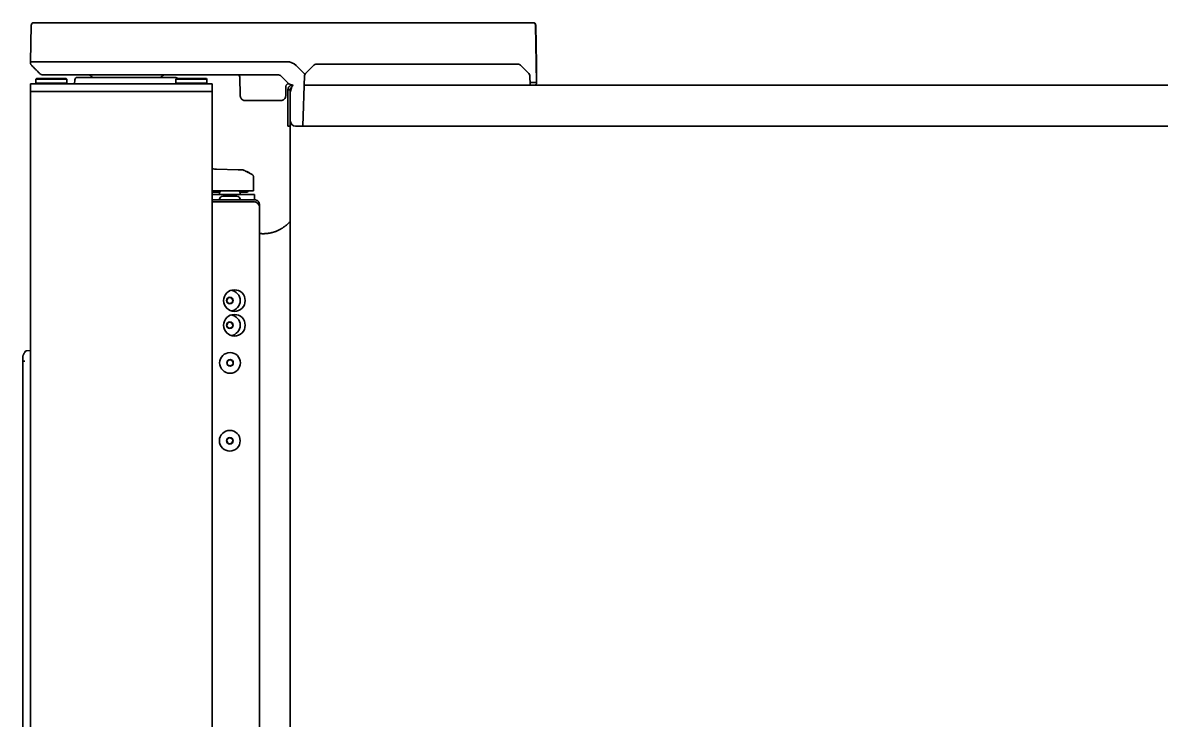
# Model space of a CAD drawing. Header units: inches. Extents: x 786 to 5755, y -850 to 3635.
# Drawn here: x 1962.7 to 2401.5, y 1846.5 to 2115.1 of the extents above; entities that cross this region are included whole.
import ezdxf

# ---------------------------------------------------------------- set-up
doc = ezdxf.new("R2010")
doc.units = ezdxf.units.IN
doc.layers.add('1', color=7, linetype='Continuous', true_color=0xffffff)

msp = doc.modelspace()

# ---------------------------------------------------------------- linework, layer by layer
at = {"layer": '1', "color": 7, "linetype": 'Continuous', "lineweight": 35}
for p, q in [((1966.96, 2115.13), (1972.72, 2115.13)), ((1972.72, 2115.13), (2064.55, 2115.13)), ((2068.06, 2115.13), (2073.13, 2115.13)), ((2076.69, 2115.13), (2153.72, 2115.13)), ((2153.72, 2115.13), (2159.34, 2115.13)), ((2159.36, 2115.13), (2159.44, 2115.13)), ((1965.72, 2100.13), (1965.96, 2114.15)), ((2160.34, 2114.15), (2160.72, 2092.13)), ((2160.46, 2114.15), (2160.72, 2099.25)), ((1965.73, 2099.42), (1965.72, 2100.13)), ((1972.72, 2100.13), (1965.72, 2100.13)), ((2064.55, 2100.13), (1972.72, 2100.13)), ((2071.46, 2095.29), (2068.08, 2098.67)), ((2074.93, 2098.84), (2071.64, 2095.55)), ((2075.63, 2099.13), (2077.22, 2099.13)), ((2077.22, 2099.13), (2152.22, 2099.13)), ((2152.22, 2099.13), (2153.81, 2099.13)), ((2157.8, 2095.55), (2154.51, 2098.84)), ((2160.72, 2097.93), (2160.72, 2093.45)), ((1967.97, 2093.63), (1967.72, 2093.38)), ((1979.72, 2093.38), (1967.72, 2093.38)), ((1967.72, 2093.38), (1967.72, 2091.88)), ((1967.97, 2093.63), (1979.47, 2093.63)), ((2060.01, 2095.13), (1972.72, 2095.13)), ((1979.72, 2093.38), (1979.47, 2093.63)), ((1979.72, 2091.88), (1979.72, 2093.38)), ((1982.77, 2093.14), (1982.72, 2091.63)), ((2002.72, 2094.1), (1983.77, 2094.1)), ((2021.67, 2094.1), (2002.72, 2094.1)), ((2021.97, 2093.63), (2021.72, 2093.38)), ((2033.72, 2093.38), (2021.72, 2093.38)), ((2021.72, 2093.38), (2021.72, 2091.88)), ((2021.97, 2093.63), (2033.47, 2093.63)), ((2033.72, 2093.38), (2033.47, 2093.63)), ((2033.72, 2091.88), (2033.72, 2093.38)), ((2046.36, 2094.15), (2046.48, 2087.09)), ((2060.89, 2095.13), (2060.01, 2095.13)), ((2070.67, 2075.33), (2071.35, 2094.88)), ((2158.09, 2094.88), (2158.22, 2091.13)), ((1965.72, 2091.63), (1967.72, 2091.63)), ((1965.72, 2088.63), (1965.72, 2091.63)), ((1967.72, 2088.63), (1965.72, 2088.63)), ((1967.72, 2088.63), (1965.72, 2088.63)), ((1965.72, 1344.12), (1965.72, 2088.63)), ((1973.72, 2091.88), (1967.72, 2091.88)), ((1967.72, 2091.88), (1967.97, 2091.63)), ((2033.72, 2091.63), (1967.72, 2091.63)), ((2033.72, 2088.63), (1967.72, 2088.63)), ((2033.72, 2088.63), (1967.72, 2088.63)), ((1979.72, 2091.88), (1973.72, 2091.88)), ((1979.47, 2091.63), (1979.72, 2091.88)), ((2021.72, 2091.88), (2021.97, 2091.63)), ((2027.72, 2091.88), (2021.72, 2091.88)), ((2033.72, 2091.88), (2027.72, 2091.88)), ((2033.47, 2091.63), (2033.72, 2091.88)), ((2033.72, 2091.63), (2035.72, 2091.63)), ((2035.72, 2088.63), (2033.72, 2088.63)), ((2035.72, 2088.63), (2033.72, 2088.63)), ((2035.72, 2091.63), (2035.72, 2088.63)), ((2035.72, 1344.12), (2035.72, 2088.63)), ((2064.14, 2090.59), (2064.08, 2087.1)), ((2064.92, 2089.22), (2064.92, 2089.33)), ((2064.92, 2088.37), (2064.92, 2089.22)), ((2065.72, 2089.22), (2065.72, 2089.33)), ((2065.72, 2089.22), (2065.72, 2088.37)), ((2066.06, 2089.33), (2066.01, 2089.22)), ((2066.72, 2091.13), (2066.97, 2091.13)), ((2066.97, 2091.13), (2066.95, 2091.12)), ((2071.22, 2091.13), (3064.67, 2091.13)), ((2160.72, 2092.13), (2158.19, 2092.13)), ((2160.72, 2092.13), (2160.72, 2091.87)), ((2046.48, 2087.1), (2046.53, 2087.1)), ((2049.58, 2085.13), (2048.49, 2085.13)), ((2062.08, 2085.13), (2049.58, 2085.13)), ((2064.92, 2088.37), (2064.92, 2077.33)), ((2065.72, 2088.37), (2065.72, 2077.33)), ((2065.82, 2088.37), (2065.82, 2077.33)), ((2064.92, 2075.33), (2064.92, 2077.33)), ((2065.72, 2075.33), (2064.92, 2075.33)), ((2065.72, 2077.33), (2065.72, 2075.35)), ((2065.72, 1299.72), (2065.72, 2075.35)), ((3063.82, 2075.33), (2067.82, 2075.33)), ((2037.44, 2058.68), (2045.69, 2058.53)), ((2051.64, 2055.82), (2051.64, 2050.43)), ((2035.72, 2050.43), (2045.74, 2050.43)), ((2035.89, 2049.93), (2038.69, 2049.93)), ((2038.51, 2049.93), (2038.51, 2049.53)), ((2038.51, 2049.53), (2038.51, 2049.33)), ((2038.51, 2049.33), (2038.51, 2048.93)), ((2051.64, 2050.43), (2045.74, 2050.43)), ((2046.33, 2049.93), (2049.14, 2049.93)), ((2046.51, 2049.53), (2046.51, 2049.93)), ((2046.51, 2049.33), (2046.51, 2049.53)), ((2046.51, 2048.93), (2046.51, 2049.33)), ((2035.72, 2048.93), (2050.01, 2048.93)), ((2035.72, 2046.93), (2051.49, 2046.93)), ((2035.72, 2046.13), (2049.83, 2046.13)), ((2039.81, 2048.33), (2045.21, 2048.33)), ((2049.83, 2046.13), (2050.08, 2046.13)), ((2050.01, 2048.93), (2052.01, 2048.93)), ((2050.08, 2046.13), (2051.94, 2046.13)), ((2052.01, 2048.93), (2052.01, 2046.93)), ((2053.92, 2045.04), (2053.89, 2044.48)), ((2053.92, 2044.13), (2053.92, 1754.2)), ((1964.31, 1988.81), (1965.72, 1988.88)), ((1962.72, 1768.71), (1962.72, 1984.77))]:
    msp.add_line(p, q, dxfattribs=at)
for centre, radius in [((2044.29, 2008.12), 4.15), ((2042.51, 2008.12), 1.25), ((2042.51, 2008.12), 1.15), ((2044.29, 1998.62), 4.15), ((2042.51, 1998.62), 1.25), ((2042.51, 1998.62), 1.15), ((2042.6, 1984.11), 4), ((2042.6, 1984.11), 1.25), ((2042.6, 1984.11), 1.15), ((2042.51, 1954.12), 4), ((2042.51, 1954.12), 1.25), ((2042.51, 1954.12), 1.15)]:
    msp.add_circle(centre, radius, dxfattribs=at)
for centre, radius, start, end in [((1966.96, 2114.13), 1, 90, 179), ((2159.34, 2114.13), 1, 1, 90), ((2159.46, 2114.13), 1, 1, 90), ((2075.63, 2098.13), 1, 90, 135), ((2153.81, 2098.13), 1, 45, 90), ((1983.77, 2093.1), 1, 90, 178), ((1987.75, 2093.13), 2, 29.0308, 90), ((2017.69, 2093.13), 2, 90, 150.9692), ((2021.67, 2093.1), 1, 31.9695, 90), ((2045.36, 2094.13), 1, 1, 90), ((2060.89, 2093.13), 2, 45, 90), ((2072.35, 2094.85), 1, 135, 178), ((2157.09, 2094.85), 1, 2, 45), ((2065.14, 2090.57), 1, 62.9013, 179), ((2067.82, 2088.37), 2, 155, 180), ((2159.97, 2091.88), 0.75, 270, 359), ((2067.82, 2077.33), 2, 180, 270), ((2037.54, 2064.68), 6, 252.3179, 269), ((2035.89, 2050.43), 0.5, 250.7306, 270), ((2038.91, 2049.53), 0.4, 149.6988, 180), ((2038.91, 2049.33), 0.4, 180, 270), ((2042.71, 2047.31), 4.8, 139.458, 149.6988), ((2042.31, 2047.31), 4.8, 30.3012, 40.542), ((2046.11, 2049.33), 0.4, 270, 0), ((2046.11, 2049.53), 0.4, 0, 30.3012), ((2049.14, 2050.43), 0.5, 270, 330), ((2050, 2049.93), 0.5, 90, 150), ((2038.71, 2047.13), 0.2, 174.7841, 270), ((2039.81, 2047.03), 1.3, 90, 174.7841), ((2045.21, 2047.03), 1.3, 5.2159, 90), ((2046.31, 2047.13), 0.2, 270, 5.2159), ((2042.51, 2008.12), 4, 277.7456, 82.26), ((2042.51, 1998.62), 4, 277.7456, 82.26)]:
    msp.add_arc(centre, radius, start, end, dxfattribs=at)
for centre, major_axis, ratio, start_param, end_param in [((2159.36, 2114.13), (0, 1), 0.998849, 4.729842, 6.283185), ((2051.94, 2044.13), (0, 2), 0.990268, 4.712389, 6.283185), ((1964.36, 1987.81), (-0.052, 0.999), 0.99998, 0, 1.065736)]:
    msp.add_ellipse(centre, major_axis=major_axis, ratio=ratio, start_param=start_param, end_param=end_param, dxfattribs=at)
for points, knots in [([(2064.55, 2115.13), (2065.13, 2115.13), (2065.72, 2115.13), (2066.6, 2115.13), (2066.89, 2115.13), (2067.48, 2115.13), (2067.77, 2115.13), (2068.06, 2115.13)], [0, 0, 0, 0, 0.5, 0.5, 0.75, 0.75, 1, 1, 1, 1]), ([(2073.13, 2115.13), (2073.43, 2115.13), (2073.72, 2115.13), (2074.32, 2115.13), (2074.61, 2115.13), (2075.5, 2115.13), (2076.1, 2115.13), (2076.69, 2115.13)], [0, 0, 0, 0, 0.25, 0.25, 0.5, 0.5, 1, 1, 1, 1]), ([(1965.73, 2099.42), (1965.73, 2099.37), (1965.74, 2099.32), (1965.76, 2099.23), (1965.77, 2099.18), (1965.81, 2099.09), (1965.83, 2099.05), (1965.89, 2098.97), (1965.92, 2098.93), (1965.95, 2098.9)], [0, 0, 0, 0, 0.25, 0.25, 0.5, 0.5, 0.75, 0.75, 1, 1, 1, 1]), ([(2160.72, 2099.25), (2160.72, 2099.25), (2160.72, 2099.12), (2160.72, 2098.65), (2160.72, 2098.32), (2160.72, 2097.93)], [0, 0, 0, 0, 0.5, 0.5, 1, 1, 1, 1]), ([(1970.13, 2095.13), (1970.07, 2095.13), (1970, 2095.14), (1969.88, 2095.16), (1969.81, 2095.18), (1969.69, 2095.23), (1969.63, 2095.26), (1969.52, 2095.34), (1969.47, 2095.38), (1969.43, 2095.42)], [0, 0, 0, 0, 0.25, 0.25, 0.5, 0.5, 0.75, 0.75, 1, 1, 1, 1]), ([(1970.13, 2095.13), (1970.07, 2095.13), (1970, 2095.14), (1969.87, 2095.16), (1969.81, 2095.18), (1969.69, 2095.23), (1969.63, 2095.26), (1969.52, 2095.34), (1969.47, 2095.38), (1969.43, 2095.42)], [0, 0, 0, 0, 0.25, 0.25, 0.5, 0.5, 0.75, 0.75, 1, 1, 1, 1]), ([(1972.72, 2095.13), (1972.68, 2095.13), (1972.64, 2095.13), (1972.55, 2095.13), (1972.51, 2095.13), (1972.39, 2095.13), (1972.3, 2095.13), (1972.18, 2095.13), (1972.14, 2095.13), (1972.06, 2095.13), (1972.02, 2095.13), (1971.9, 2095.13), (1971.82, 2095.13), (1971.67, 2095.13), (1971.59, 2095.13), (1971.48, 2095.13), (1971.44, 2095.13), (1971.37, 2095.13), (1971.34, 2095.13), (1971.23, 2095.13), (1971.16, 2095.13), (1971.03, 2095.13), (1970.97, 2095.13), (1970.85, 2095.13), (1970.8, 2095.13), (1970.71, 2095.13), (1970.69, 2095.13), (1970.64, 2095.13), (1970.61, 2095.13), (1970.54, 2095.13), (1970.5, 2095.13), (1970.44, 2095.13), (1970.42, 2095.13), (1970.38, 2095.13), (1970.36, 2095.13), (1970.33, 2095.13), (1970.32, 2095.13), (1970.29, 2095.13), (1970.27, 2095.13), (1970.25, 2095.13), (1970.23, 2095.13), (1970.21, 2095.13), (1970.2, 2095.13), (1970.18, 2095.13), (1970.18, 2095.13), (1970.16, 2095.13), (1970.16, 2095.13), (1970.15, 2095.13), (1970.14, 2095.13), (1970.14, 2095.13), (1970.14, 2095.13), (1970.14, 2095.13), (1970.14, 2095.13), (1970.14, 2095.13), (1970.14, 2095.13), (1970.13, 2095.13)], [0, 0, 0, 0, 0.03125, 0.03125, 0.0625, 0.0625, 0.125, 0.125, 0.15625, 0.15625, 0.1875, 0.1875, 0.25, 0.25, 0.3125, 0.3125, 0.34375, 0.34375, 0.375, 0.375, 0.4375, 0.4375, 0.5, 0.5, 0.5625, 0.5625, 0.59375, 0.59375, 0.625, 0.625, 0.6875, 0.6875, 0.71875, 0.71875, 0.75, 0.75, 0.78125, 0.78125, 0.8125, 0.8125, 0.84375, 0.84375, 0.875, 0.875, 0.90625, 0.90625, 0.9375, 0.9375, 0.96875, 0.96875, 0.984375, 0.984375, 0.992187, 0.992187, 1, 1, 1, 1]), ([(2066.96, 2091.13), (2066.86, 2091.13), (2066.77, 2091.14), (2066.57, 2091.16), (2066.38, 2091.18), (2066.19, 2091.23), (2066.07, 2091.27), (2066.05, 2091.27), (2066, 2091.29), (2065.98, 2091.3), (2065.91, 2091.32), (2065.86, 2091.34), (2065.72, 2091.4), (2065.55, 2091.48), (2065.38, 2091.58), (2065.26, 2091.66), (2065.2, 2091.7), (2065.14, 2091.75), (2065.1, 2091.78), (2065.08, 2091.8), (2064.98, 2091.87), (2064.91, 2091.94), (2064.84, 2092.01)], [0, 0, 0, 0, 0.125, 0.125, 0.25, 0.375, 0.375, 0.40625, 0.40625, 0.4375, 0.4375, 0.5, 0.5, 0.625, 0.75, 0.75, 0.8125, 0.84375, 0.84375, 0.875, 0.875, 1, 1, 1, 1]), ([(2064.92, 2089.33), (2064.92, 2089.44), (2064.93, 2089.55), (2064.97, 2089.77), (2065, 2089.88), (2065.08, 2090.09), (2065.13, 2090.19), (2065.25, 2090.38), (2065.32, 2090.47), (2065.47, 2090.63), (2065.55, 2090.71), (2065.73, 2090.84), (2065.83, 2090.9), (2066.03, 2091), (2066.13, 2091.04), (2066.35, 2091.1), (2066.46, 2091.12), (2066.57, 2091.12)], [0, 0, 0, 0, 0.125, 0.125, 0.25, 0.25, 0.375, 0.375, 0.5, 0.5, 0.625, 0.625, 0.75, 0.75, 0.875, 0.875, 1, 1, 1, 1]), ([(2065.72, 2089.33), (2065.72, 2089.46), (2065.74, 2089.58), (2065.83, 2089.81), (2065.9, 2089.92), (2066.07, 2090.1), (2066.17, 2090.17), (2066.31, 2090.25), (2066.35, 2090.26), (2066.39, 2090.27)], [0, 0, 0, 0, 0.302566, 0.302566, 0.605132, 0.605132, 0.907698, 0.907698, 1, 1, 1, 1]), ([(2066.95, 2091.12), (2066.91, 2091.12), (2066.87, 2091.1), (2066.8, 2091.04), (2066.76, 2091), (2066.69, 2090.9), (2066.65, 2090.84), (2066.58, 2090.71), (2066.54, 2090.63), (2066.47, 2090.47), (2066.43, 2090.38), (2066.36, 2090.19), (2066.32, 2090.09), (2066.25, 2089.88), (2066.21, 2089.77), (2066.14, 2089.55), (2066.1, 2089.44), (2066.06, 2089.33)], [0, 0, 0, 0, 0.125, 0.125, 0.25, 0.25, 0.375, 0.375, 0.5, 0.5, 0.625, 0.625, 0.75, 0.75, 0.875, 0.875, 1, 1, 1, 1]), ([(2066.57, 2091.12), (2066.57, 2091.13), (2066.58, 2091.13), (2066.59, 2091.13), (2066.6, 2091.13), (2066.61, 2091.13), (2066.62, 2091.13), (2066.63, 2091.13), (2066.64, 2091.13), (2066.65, 2091.13), (2066.67, 2091.13), (2066.68, 2091.13), (2066.69, 2091.13), (2066.7, 2091.13), (2066.71, 2091.13), (2066.72, 2091.13), (2066.72, 2091.13)], [0, 0, 0, 0, 0.070356, 0.140723, 0.211142, 0.28165, 0.352287, 0.42309, 0.494098, 0.565348, 0.636878, 0.708725, 0.780925, 0.853514, 0.926527, 1, 1, 1, 1]), ([(2046.53, 2087.1), (2046.53, 2087.09), (2046.53, 2087.07), (2046.54, 2087.05), (2046.54, 2087.03), (2046.54, 2087.01), (2046.54, 2086.99), (2046.54, 2086.96), (2046.54, 2086.94), (2046.54, 2086.92), (2046.55, 2086.9), (2046.55, 2086.88), (2046.55, 2086.85), (2046.56, 2086.83), (2046.56, 2086.81), (2046.56, 2086.79), (2046.57, 2086.76), (2046.57, 2086.74), (2046.58, 2086.72), (2046.58, 2086.7), (2046.59, 2086.68), (2046.59, 2086.65), (2046.6, 2086.63), (2046.6, 2086.61), (2046.61, 2086.59), (2046.61, 2086.56), (2046.62, 2086.54), (2046.63, 2086.52), (2046.63, 2086.5), (2046.64, 2086.48), (2046.65, 2086.45), (2046.66, 2086.43), (2046.66, 2086.41), (2046.67, 2086.39), (2046.68, 2086.37), (2046.69, 2086.34), (2046.7, 2086.32), (2046.71, 2086.3), (2046.72, 2086.28), (2046.73, 2086.26), (2046.74, 2086.24), (2046.75, 2086.22), (2046.76, 2086.19), (2046.77, 2086.17), (2046.78, 2086.15), (2046.79, 2086.13), (2046.81, 2086.11), (2046.82, 2086.09), (2046.83, 2086.07), (2046.84, 2086.05), (2046.86, 2086.03), (2046.87, 2086.01), (2046.88, 2085.99), (2046.9, 2085.97), (2046.91, 2085.95), (2046.93, 2085.93), (2046.94, 2085.91), (2046.96, 2085.89), (2046.97, 2085.87), (2046.99, 2085.85), (2047, 2085.83), (2047.02, 2085.81), (2047.03, 2085.79), (2047.05, 2085.78), (2047.07, 2085.76), (2047.08, 2085.74), (2047.1, 2085.72), (2047.12, 2085.71), (2047.13, 2085.69), (2047.14, 2085.68), (2047.16, 2085.67), (2047.17, 2085.65), (2047.18, 2085.64), (2047.2, 2085.63), (2047.21, 2085.62), (2047.23, 2085.6), (2047.24, 2085.59), (2047.26, 2085.58), (2047.27, 2085.56), (2047.29, 2085.55), (2047.31, 2085.53), (2047.33, 2085.52), (2047.35, 2085.51), (2047.37, 2085.49), (2047.39, 2085.48), (2047.41, 2085.47), (2047.43, 2085.45), (2047.45, 2085.44), (2047.47, 2085.42), (2047.49, 2085.41), (2047.52, 2085.4), (2047.54, 2085.38), (2047.56, 2085.37), (2047.59, 2085.35), (2047.61, 2085.34), (2047.64, 2085.33), (2047.67, 2085.32), (2047.69, 2085.3), (2047.72, 2085.29), (2047.75, 2085.28), (2047.78, 2085.27), (2047.81, 2085.25), (2047.84, 2085.24), (2047.87, 2085.23), (2047.9, 2085.22), (2047.93, 2085.21), (2047.97, 2085.2), (2048, 2085.19), (2048.03, 2085.19), (2048.07, 2085.18), (2048.1, 2085.17), (2048.14, 2085.16), (2048.18, 2085.16), (2048.21, 2085.15), (2048.25, 2085.15), (2048.29, 2085.14), (2048.33, 2085.14), (2048.37, 2085.13), (2048.4, 2085.13), (2048.44, 2085.13), (2048.47, 2085.13), (2048.49, 2085.13)], [0, 0, 0, 0, 0.007054, 0.014124, 0.021211, 0.028313, 0.035432, 0.042566, 0.049717, 0.056884, 0.064068, 0.071267, 0.078483, 0.085714, 0.092962, 0.100226, 0.107506, 0.114803, 0.122115, 0.129444, 0.136789, 0.144149, 0.151527, 0.15892, 0.166329, 0.173755, 0.181197, 0.188655, 0.196129, 0.203619, 0.211125, 0.218648, 0.226186, 0.233741, 0.241312, 0.248899, 0.256503, 0.264122, 0.271758, 0.27941, 0.287078, 0.294762, 0.302462, 0.310179, 0.317912, 0.32566, 0.333425, 0.341207, 0.349004, 0.356817, 0.364647, 0.372493, 0.380355, 0.388233, 0.396128, 0.404038, 0.411965, 0.419908, 0.427867, 0.435842, 0.443833, 0.451841, 0.459865, 0.467904, 0.47596, 0.484033, 0.492121, 0.500226, 0.505738, 0.511401, 0.517214, 0.523178, 0.529293, 0.535559, 0.541975, 0.548542, 0.55526, 0.562128, 0.569147, 0.576316, 0.583636, 0.591107, 0.598729, 0.606501, 0.614424, 0.622498, 0.630722, 0.639097, 0.647623, 0.656299, 0.665126, 0.674104, 0.683232, 0.692511, 0.701941, 0.711521, 0.721252, 0.731134, 0.741166, 0.751349, 0.761683, 0.772168, 0.782803, 0.793588, 0.804525, 0.815612, 0.82685, 0.838238, 0.849777, 0.861467, 0.873308, 0.885299, 0.897441, 0.909733, 0.922177, 0.93477, 0.947515, 0.96041, 0.973456, 0.986653, 1, 1, 1, 1]), ([(2062.08, 2085.13), (2062.21, 2085.13), (2062.34, 2085.14), (2062.59, 2085.19), (2062.72, 2085.23), (2063.08, 2085.38), (2063.3, 2085.52), (2063.67, 2085.89), (2063.82, 2086.1), (2063.97, 2086.46), (2064.01, 2086.58), (2064.06, 2086.84), (2064.08, 2086.97), (2064.08, 2087.1)], [0, 0, 0, 0, 0.125, 0.125, 0.25, 0.25, 0.5, 0.5, 0.75, 0.75, 0.875, 0.875, 1, 1, 1, 1]), ([(2045.69, 2058.53), (2045.71, 2058.53), (2045.73, 2058.53), (2045.78, 2058.53), (2045.81, 2058.53), (2045.88, 2058.53), (2045.93, 2058.53), (2046.02, 2058.53), (2046.07, 2058.53), (2046.16, 2058.53), (2046.21, 2058.53), (2046.3, 2058.52), (2046.34, 2058.52), (2046.43, 2058.52), (2046.47, 2058.52), (2046.55, 2058.52), (2046.59, 2058.52), (2046.65, 2058.52), (2046.66, 2058.52), (2046.7, 2058.52), (2046.72, 2058.52), (2046.77, 2058.52), (2046.8, 2058.52), (2046.86, 2058.51), (2046.89, 2058.51), (2046.93, 2058.51), (2046.94, 2058.51), (2046.97, 2058.51), (2046.98, 2058.51), (2047.02, 2058.51), (2047.04, 2058.51), (2047.09, 2058.51), (2047.12, 2058.51), (2047.14, 2058.51), (2047.15, 2058.51), (2047.15, 2058.51), (2047.15, 2058.51), (2047.16, 2058.51), (2047.16, 2058.51), (2047.16, 2058.51), (2047.16, 2058.51), (2047.17, 2058.51), (2047.17, 2058.51), (2047.17, 2058.51)], [0, 0, 0, 0, 0.031368, 0.031368, 0.062736, 0.062736, 0.125471, 0.125471, 0.188207, 0.188207, 0.250942, 0.250942, 0.313678, 0.313678, 0.376413, 0.376413, 0.439149, 0.439149, 0.470516, 0.470516, 0.501884, 0.501884, 0.56462, 0.56462, 0.627355, 0.627355, 0.658723, 0.658723, 0.690091, 0.690091, 0.752826, 0.752826, 0.878297, 0.878297, 0.909665, 0.909665, 0.925349, 0.925349, 0.941033, 0.941033, 0.9724, 0.9724, 1, 1, 1, 1]), ([(2047.17, 2058.51), (2047.32, 2058.51), (2047.47, 2058.49), (2047.77, 2058.41), (2047.92, 2058.36), (2048.05, 2058.29)], [0, 0, 0, 0, 0.5, 0.5, 1, 1, 1, 1]), ([(2050.96, 2056.8), (2050.95, 2056.8), (2050.93, 2056.82), (2050.9, 2056.83), (2050.89, 2056.84), (2050.86, 2056.86), (2050.85, 2056.87), (2050.78, 2056.91), (2050.72, 2056.95), (2050.57, 2057.03), (2050.5, 2057.08), (2050.32, 2057.18), (2050.23, 2057.23), (2050.11, 2057.3), (2050.08, 2057.31), (2050.03, 2057.34), (2049.95, 2057.38), (2049.87, 2057.42), (2049.7, 2057.51), (2049.59, 2057.56), (2049.34, 2057.68), (2049.22, 2057.73), (2049.02, 2057.82), (2048.95, 2057.85), (2048.85, 2057.89), (2048.82, 2057.9), (2048.8, 2057.91)], [0, 0, 0, 0, 0.048402, 0.048402, 0.081418, 0.081418, 0.114435, 0.114435, 0.2465, 0.2465, 0.378566, 0.378566, 0.510631, 0.510631, 0.543648, 0.543648, 0.576664, 0.642697, 0.642697, 0.774762, 0.774762, 0.906828, 0.906828, 0.972861, 0.972861, 1, 1, 1, 1]), ([(2051.09, 2056.71), (2051.18, 2056.67), (2051.25, 2056.62), (2051.38, 2056.49), (2051.44, 2056.42), (2051.54, 2056.26), (2051.57, 2056.18), (2051.62, 2056), (2051.64, 2055.91), (2051.64, 2055.82)], [0, 0, 0, 0, 0.25, 0.25, 0.5, 0.5, 0.75, 0.75, 1, 1, 1, 1]), ([(2052.12, 2046.93), (2052.02, 2046.93), (2051.92, 2046.93), (2051.71, 2046.93), (2051.6, 2046.93), (2051.49, 2046.93)], [0, 0, 0, 0, 0.462959, 0.462959, 1, 1, 1, 1]), ([(2052.12, 2046.93), (2052.24, 2046.93), (2052.36, 2046.92), (2052.53, 2046.88), (2052.59, 2046.87), (2052.68, 2046.84), (2052.71, 2046.83), (2052.76, 2046.81), (2052.79, 2046.8), (2052.93, 2046.74), (2053.03, 2046.69), (2053.15, 2046.61), (2053.17, 2046.59), (2053.22, 2046.55), (2053.24, 2046.54), (2053.31, 2046.48), (2053.35, 2046.44), (2053.47, 2046.32), (2053.55, 2046.23), (2053.62, 2046.12), (2053.64, 2046.09), (2053.67, 2046.05), (2053.71, 2045.97), (2053.75, 2045.9), (2053.79, 2045.8), (2053.81, 2045.75), (2053.83, 2045.67), (2053.84, 2045.65), (2053.86, 2045.6), (2053.86, 2045.57), (2053.89, 2045.44), (2053.91, 2045.34), (2053.91, 2045.24)], [0, 0, 0, 0, 0.125, 0.125, 0.1875, 0.1875, 0.21875, 0.21875, 0.25, 0.25, 0.375, 0.375, 0.40625, 0.40625, 0.4375, 0.4375, 0.5, 0.5, 0.625, 0.625, 0.65625, 0.65625, 0.6875, 0.75, 0.75, 0.8125, 0.8125, 0.84375, 0.84375, 0.875, 0.875, 1, 1, 1, 1]), ([(2052.55, 2046.03), (2052.55, 2046.03), (2052.54, 2046.04), (2052.51, 2046.05), (2052.48, 2046.06), (2052.43, 2046.08), (2052.41, 2046.09), (2052.37, 2046.1), (2052.36, 2046.1), (2052.27, 2046.12), (2052.19, 2046.13), (2052.12, 2046.13)], [0, 0, 0, 0, 0.019788, 0.019788, 0.264841, 0.264841, 0.387368, 0.387368, 0.509894, 0.509894, 1, 1, 1, 1]), ([(1964.31, 1988.81), (1964.22, 1988.8), (1964.13, 1988.79), (1963.96, 1988.73), (1963.88, 1988.69), (1963.73, 1988.59), (1963.67, 1988.53), (1963.55, 1988.4), (1963.5, 1988.33), (1963.46, 1988.25)], [0, 0, 0, 0, 0.25, 0.25, 0.5, 0.5, 0.75, 0.75, 1, 1, 1, 1]), ([(1962.72, 1986.49), (1962.72, 1986.57), (1962.73, 1986.64), (1962.76, 1986.79), (1962.79, 1986.86), (1962.82, 1986.93)], [0, 0, 0, 0, 0.5, 0.5, 1, 1, 1, 1]), ([(1962.72, 1984.77), (1962.72, 1984.83), (1962.72, 1984.88), (1962.72, 1984.97), (1962.72, 1985), (1962.72, 1985.05), (1962.72, 1985.08), (1962.72, 1985.16), (1962.72, 1985.21), (1962.72, 1985.32), (1962.72, 1985.37), (1962.72, 1985.48), (1962.72, 1985.53), (1962.72, 1985.6), (1962.72, 1985.62), (1962.72, 1985.67), (1962.72, 1985.69), (1962.72, 1985.76), (1962.72, 1985.85), (1962.72, 1985.94), (1962.72, 1986.02), (1962.72, 1986.05), (1962.72, 1986.12), (1962.72, 1986.19), (1962.72, 1986.25), (1962.72, 1986.3), (1962.72, 1986.33), (1962.72, 1986.36), (1962.72, 1986.37), (1962.72, 1986.39), (1962.72, 1986.4), (1962.72, 1986.43), (1962.72, 1986.44), (1962.72, 1986.46), (1962.72, 1986.47), (1962.72, 1986.49), (1962.72, 1986.49), (1962.72, 1986.49)], [0, 0, 0, 0, 0.0625, 0.0625, 0.09375, 0.09375, 0.125, 0.125, 0.1875, 0.1875, 0.25, 0.25, 0.3125, 0.3125, 0.34375, 0.34375, 0.375, 0.375, 0.4375, 0.5, 0.5, 0.5625, 0.5625, 0.625, 0.6875, 0.6875, 0.75, 0.75, 0.78125, 0.78125, 0.8125, 0.8125, 0.875, 0.875, 0.9375, 0.9375, 1, 1, 1, 1]), ([(1962.72, 1984.77), (1962.72, 1984.77), (1962.73, 1984.78), (1962.76, 1984.78), (1962.79, 1984.78), (1962.82, 1984.78)], [0, 0, 0, 0, 0.5, 0.5, 1, 1, 1, 1])]:
    msp.add_open_spline(points, degree=3, knots=knots, dxfattribs=at)
for points, degree in [([(1969.43, 2095.42), (1965.95, 2098.9)], 1), ([(2068.08, 2098.67), (2067.15, 2099.6), (2065.87, 2100.13), (2064.55, 2100.13)], 3), ([(2064.84, 2092.01), (2064.57, 2092.28), (2064.29, 2092.56), (2062.31, 2094.55)], 3), ([(2160.72, 2093.45), (2160.72, 2092.67), (2160.72, 2092.13), (2160.72, 2092.13)], 3), ([(2065.72, 2089.33), (2064.92, 2089.33)], 1), ([(2065.58, 2091.47), (2065.59, 2091.46)], 1), ([(2048.05, 2058.29), (2051.09, 2056.71)], 1), ([(2053.91, 2045.24), (2053.92, 2045.18), (2053.92, 2045.11), (2053.92, 2045.04)], 3), ([(1963.46, 1988.25), (1962.82, 1986.93)], 1), ([(1963.46, 1984.78), (1962.82, 1984.78)], 1)]:
    msp.add_open_spline(points, degree=degree, dxfattribs=at)
msp.add_rational_spline([(2053.91, 2033.96), (2057.24, 2033.6), (2060.51, 2034.31), (2063.34, 2035.99), (2065.5, 2038.36), (2065.54, 2038.4), (2065.59, 2038.44), (2065.64, 2038.48), (2065.7, 2038.5)], [0.499511206154, 0.482200084429, 0.483873659269, 0.504531930676, 0.544174898647, 0.535909248976, 0.531320882017, 0.530409797772, 0.53317599624], degree=4, knots=[0, 0, 0, 0, 0, 0.982252, 0.982252, 0.982252, 0.982252, 1, 1, 1, 1, 1], dxfattribs=at)

doc.saveas('drawing.dxf')
